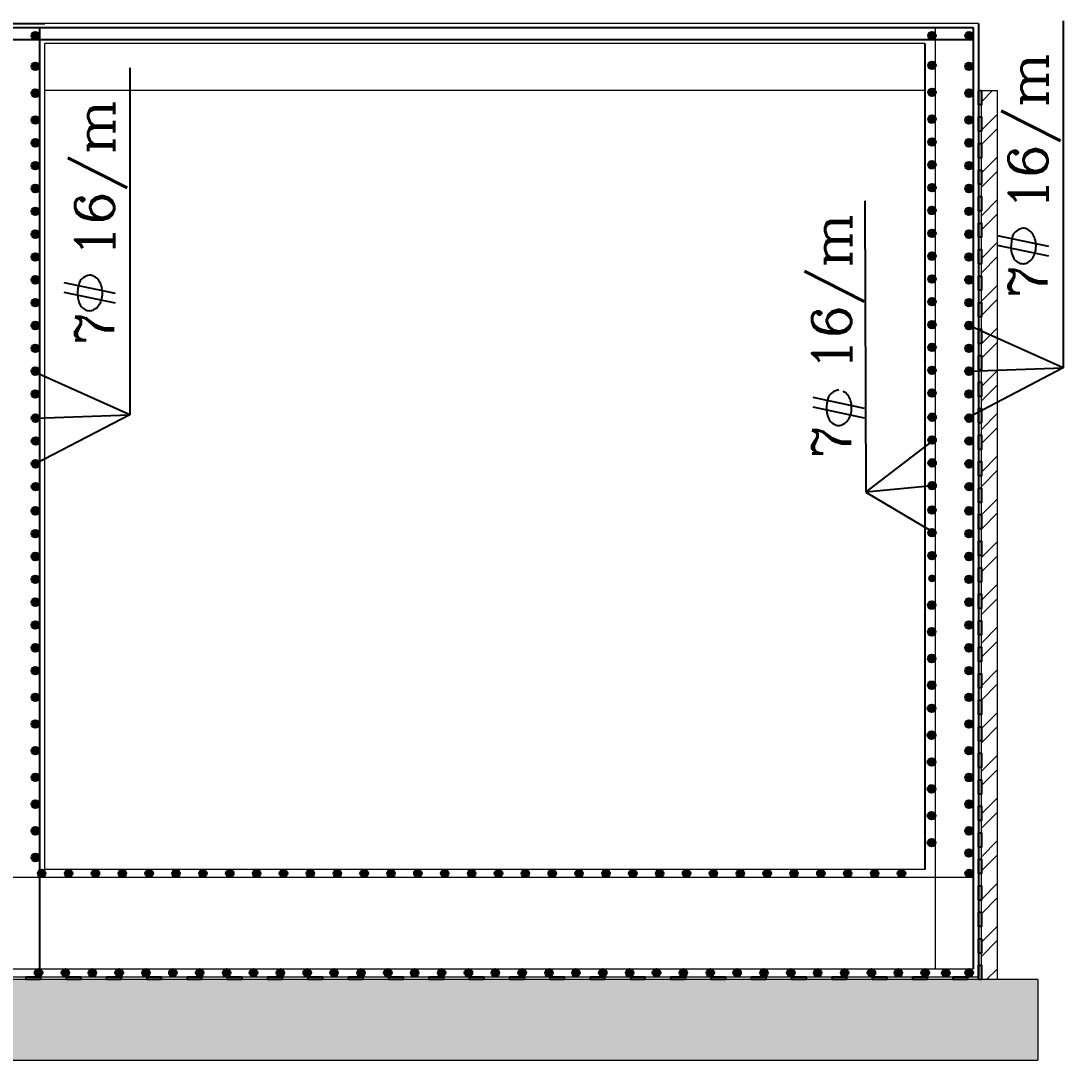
# Model space of a CAD drawing. Header units: metres. Extents: x 64 to 364, y 186 to 335.
# Drawn here: x 258.12 to 265.88, y 277.14 to 284.88 of the extents above; entities that cross this region are included whole.
import ezdxf
from ezdxf.enums import TextEntityAlignment as Align

# ---------------------------------------------------------------- set-up
doc = ezdxf.new("R2010")
doc.units = ezdxf.units.M
doc.header["$MEASUREMENT"] = 0
for name, color, linetype in [('91-TABLE-TEXT', 3, 'Continuous'), ('beam', 3, 'Continuous'), ('DIMENSIONS', 2, 'Continuous'), ('HATCH', 252, 'Continuous'), ('Isolation', 30, 'Continuous'), ('PC', 8, 'Continuous'), ('RC', 1, 'Continuous'), ('STEEL', 5, 'Continuous'), ('YQ_AXIS', 3, 'Continuous')]:
    doc.layers.add(name, color=color, linetype=linetype)
doc.styles.add('ROMANC', font='romanc.shx')

# ---------------------------------------------------------------- blocks, each defined once
blk = doc.blocks.new('*U242')
at = {"layer": 'Isolation'}
blk.add_hatch(color=256, dxfattribs=at).paths.add_polyline_path([(0, 0.02), (0.1061, 0.02), (0.1061, 0), (0, 0)])
blk.add_lwpolyline([(0.1061, 0), (0, 0), (0, 0.02), (0.1061, 0.02)], close=True, dxfattribs=at)
blk = doc.blocks.new('*U243')
at = {"layer": 'YQ_AXIS', "color": 0, "linetype": 'ByBlock', "lineweight": -2, "transparency": 16777216}
for p in [(331.0291, 236.4605), (331.3291, 236.4605), (331.6291, 236.4605), (331.9291, 236.4605), (332.2291, 236.4605), (332.5291, 236.4605), (332.8291, 236.4605), (333.1291, 236.4605), (333.4291, 236.4605), (333.7291, 236.4605), (334.0291, 236.4605), (334.3291, 236.4605), (334.6291, 236.4605), (334.9291, 236.4605), (335.2291, 236.4605), (335.5291, 236.4605), (335.8291, 236.4605), (336.1291, 236.4605), (336.4291, 236.4605), (336.7291, 236.4605), (337.0291, 236.4605), (337.3291, 236.4605), (337.6291, 236.4605), (337.9291, 236.4605)]:
    blk.add_blockref('*U242', p, dxfattribs=at)
blk = doc.blocks.new('*U250')
at = {"layer": 'Isolation'}
blk.add_hatch(color=256, dxfattribs=at).paths.add_polyline_path([(0.01, 0.0531), (0.01, -0.0531), (-0.01, -0.0531), (-0.01, 0.0531)])
blk.add_lwpolyline([(-0.01, -0.0531), (-0.01, 0.0531), (0.01, 0.0531), (0.01, -0.0531)], close=True, dxfattribs=at)
blk = doc.blocks.new('*U251')
at = {"layer": 'HATCH', "color": 0, "linetype": 'ByBlock', "lineweight": -2, "transparency": 16777216}
for p in [(0, 6.514), (0, 6.3166), (0, 6.1192), (0, 5.9218), (0, 5.7244), (0, 5.527), (0, 5.3296), (0, 5.1322), (0, 4.9348), (0, 4.7375), (0, 4.5401), (0, 4.3427), (0, 4.1453), (0, 3.9479), (0, 3.7505), (0, 3.5531), (0, 3.3557), (0, 3.1583), (0, 2.9609), (0, 2.7635), (0, 2.5661), (0, 2.3687), (0, 2.1713), (0, 1.9739), (0, 1.7765), (0, 1.5792), (0, 1.3818), (0, 1.1844), (0, 0.987), (0, 0.7896), (0, 0.5922), (0, 0.3948), (0, 0.1974), (0, 0)]:
    blk.add_blockref('*U250', p, dxfattribs=at)

msp = doc.modelspace()

# ---------------------------------------------------------------- hatches: boundary and pattern name
at = {"layer": 'HATCH', "lineweight": 9}
h = msp.add_hatch(dxfattribs=at)
h.set_pattern_fill('ANSI32', color=256, scale=0.6)
h.set_pattern_definition([(45, (-94.29299, 41.28324), (-0.15909903, 0.15909903), []), (45, (-94.18692, 41.28324), (-0.15909903, 0.15909903), [])])
h.paths.add_polyline_path([(265.3905, 284.3637), (265.2705, 284.3637), (265.2705, 284.2577), (265.2705, 277.7437), (265.3905, 277.7437)])
h = msp.add_hatch(dxfattribs=at)
h.set_pattern_fill('AR-CONC', color=256, scale=0.05)
h.set_pattern_definition([(50, (-72.8688, 41.28324), (0.3586301, -0.03137607), [0.0375, -0.4125]), (355, (-72.8688, 41.28324), (-0.06937567, 0.37609607), [0.03, -0.33]), (100.45144, (-72.8389, 41.28063), (0.28925442, 0.34472), [0.0318701, -0.35057106]), (46.1842, (-72.8688, 41.38324), (0.53362067, -0.08275964), [0.05625, -0.61875]), (96.63564, (-72.8243, 41.37634), (0.467331, 0.4870593), [0.0478052, -0.5258569]), (351.18416, (-72.8688, 41.38324), (0.467331, 0.4870593), [0.045, -0.495]), (21, (-72.8188, 41.35824), (0.29845353, -0.20130945), [0.0375, -0.4125]), (326, (-72.8188, 41.35824), (0.12165767, 0.36257502), [0.03, -0.33]), (71.45144, (-72.7939, 41.34147), (0.4201112, 0.16126558), [0.0318701, -0.35057106]), (37.5, (-72.86879, 41.28324), (0.006079928, 0.166446927), [0, -0.326, 0, -0.335, 0, -0.33125]), (7.5, (-72.86879, 41.28324), (0.13153477, 0.197205856), [0, -0.191, 0, -0.3185, 0, -0.12625]), (327.5, (-72.98029, 41.28324), (0.26691122, -0.011277436), [0, -0.125, 0, -0.39, 0, -0.5175]), (317.5, (-73.03029, 41.28324), (0.29159308, 0.05005249), [0, -0.1625, 0, -0.259, 0, -0.3675])])
h.paths.add_polyline_path([(240.6006, 278.2437), (240.6006, 277.6437), (255.7468, 277.6437), (256.1468, 277.1437), (258.1006, 277.1437), (258.1006, 277.7437), (256.291, 277.7437), (255.891, 278.2437)])
h.paths.add_polyline_path([(240.4006, 277.6437), (240.6006, 277.6437), (240.6006, 278.2437), (240.4006, 278.2437), (239.9606, 278.2437), (239.9606, 277.6437)])
h.paths.add_polyline_path([(265.2505, 277.1437), (265.6905, 277.1437), (265.6905, 277.7437), (265.2505, 277.7437), (258.1006, 277.7437), (258.1006, 277.1437)])
at = {"layer": 'STEEL', "ltscale": 0.2}
h = msp.add_hatch(color=256, dxfattribs=at)
h.paths.add_polyline_path([(258.2572, 284.7728), (258.2002, 284.7728, -1)])
h.paths.add_polyline_path([(258.2572, 284.7728, -1), (258.2002, 284.7728)])
h = msp.add_hatch(color=256, dxfattribs=at)
h.paths.add_polyline_path([(264.9313, 284.7728), (264.8743, 284.7728, -1)])
h.paths.add_polyline_path([(264.9313, 284.7728, -1), (264.8743, 284.7728)])
h = msp.add_hatch(color=256, dxfattribs=at)
h.paths.add_polyline_path([(265.2083, 284.7731), (265.1513, 284.7731, -1)])
h.paths.add_polyline_path([(265.2083, 284.7731, -1), (265.1513, 284.7731)])
h = msp.add_hatch(color=256, dxfattribs=at)
h.paths.add_polyline_path([(258.2572, 284.5443), (258.2002, 284.5443, -1)])
h.paths.add_polyline_path([(258.2572, 284.5443, -1), (258.2002, 284.5443)])
h = msp.add_hatch(color=256, dxfattribs=at)
h.paths.add_polyline_path([(264.9313, 284.551), (264.8743, 284.551, -1)])
h.paths.add_polyline_path([(264.9313, 284.551, -1), (264.8743, 284.551)])
h = msp.add_hatch(color=256, dxfattribs=at)
h.paths.add_polyline_path([(265.2072, 284.5443), (265.1502, 284.5443, -1)])
h.paths.add_polyline_path([(265.2072, 284.5443, -1), (265.1502, 284.5443)])
h = msp.add_hatch(color=256, dxfattribs=at)
h.paths.add_polyline_path([(258.2572, 284.3443), (258.2002, 284.3443, -1)])
h.paths.add_polyline_path([(258.2572, 284.3443, -1), (258.2002, 284.3443)])
h = msp.add_hatch(color=256, dxfattribs=at)
h.paths.add_polyline_path([(264.9313, 284.351), (264.8743, 284.351, -1)])
h.paths.add_polyline_path([(264.9313, 284.351, -1), (264.8743, 284.351)])
h = msp.add_hatch(color=256, dxfattribs=at)
h.paths.add_polyline_path([(265.2072, 284.3443), (265.1502, 284.3443, -1)])
h.paths.add_polyline_path([(265.2072, 284.3443, -1), (265.1502, 284.3443)])
h = msp.add_hatch(color=256, dxfattribs=at)
h.paths.add_polyline_path([(258.2572, 284.1443), (258.2002, 284.1443, -1)])
h.paths.add_polyline_path([(258.2572, 284.1443, -1), (258.2002, 284.1443)])
h = msp.add_hatch(color=256, dxfattribs=at)
h.paths.add_polyline_path([(264.9313, 284.151), (264.8743, 284.151, -1)])
h.paths.add_polyline_path([(264.9313, 284.151, -1), (264.8743, 284.151)])
h = msp.add_hatch(color=256, dxfattribs=at)
h.paths.add_polyline_path([(265.2072, 284.1443), (265.1502, 284.1443, -1)])
h.paths.add_polyline_path([(265.2072, 284.1443, -1), (265.1502, 284.1443)])
h = msp.add_hatch(color=256, dxfattribs=at)
h.paths.add_polyline_path([(258.2572, 283.9743), (258.2002, 283.9743, -1)])
h.paths.add_polyline_path([(258.2572, 283.9743, -1), (258.2002, 283.9743)])
h = msp.add_hatch(color=256, dxfattribs=at)
h.paths.add_polyline_path([(264.9313, 283.981), (264.8743, 283.981, -1)])
h.paths.add_polyline_path([(264.9313, 283.981, -1), (264.8743, 283.981)])
h = msp.add_hatch(color=256, dxfattribs=at)
h.paths.add_polyline_path([(265.2072, 283.9743), (265.1502, 283.9743, -1)])
h.paths.add_polyline_path([(265.2072, 283.9743, -1), (265.1502, 283.9743)])
h = msp.add_hatch(color=256, dxfattribs=at)
h.paths.add_polyline_path([(258.2572, 283.8043), (258.2002, 283.8043, -1)])
h.paths.add_polyline_path([(258.2572, 283.8043, -1), (258.2002, 283.8043)])
h = msp.add_hatch(color=256, dxfattribs=at)
h.paths.add_polyline_path([(264.9313, 283.811), (264.8743, 283.811, -1)])
h.paths.add_polyline_path([(264.9313, 283.811, -1), (264.8743, 283.811)])
h = msp.add_hatch(color=256, dxfattribs=at)
h.paths.add_polyline_path([(265.2072, 283.8043), (265.1502, 283.8043, -1)])
h.paths.add_polyline_path([(265.2072, 283.8043, -1), (265.1502, 283.8043)])
h = msp.add_hatch(color=256, dxfattribs=at)
h.paths.add_polyline_path([(258.2572, 283.6343), (258.2002, 283.6343, -1)])
h.paths.add_polyline_path([(258.2572, 283.6343, -1), (258.2002, 283.6343)])
h = msp.add_hatch(color=256, dxfattribs=at)
h.paths.add_polyline_path([(264.9313, 283.641), (264.8743, 283.641, -1)])
h.paths.add_polyline_path([(264.9313, 283.641, -1), (264.8743, 283.641)])
h = msp.add_hatch(color=256, dxfattribs=at)
h.paths.add_polyline_path([(265.2072, 283.6343), (265.1502, 283.6343, -1)])
h.paths.add_polyline_path([(265.2072, 283.6343, -1), (265.1502, 283.6343)])
h = msp.add_hatch(color=256, dxfattribs=at)
h.paths.add_polyline_path([(258.2572, 283.4643), (258.2002, 283.4643, -1)])
h.paths.add_polyline_path([(258.2572, 283.4643, -1), (258.2002, 283.4643)])
h = msp.add_hatch(color=256, dxfattribs=at)
h.paths.add_polyline_path([(264.9313, 283.471), (264.8743, 283.471, -1)])
h.paths.add_polyline_path([(264.9313, 283.471, -1), (264.8743, 283.471)])
h = msp.add_hatch(color=256, dxfattribs=at)
h.paths.add_polyline_path([(265.2072, 283.4643), (265.1502, 283.4643, -1)])
h.paths.add_polyline_path([(265.2072, 283.4643, -1), (265.1502, 283.4643)])
h = msp.add_hatch(color=256, dxfattribs=at)
h.paths.add_polyline_path([(258.2572, 283.2943), (258.2002, 283.2943, -1)])
h.paths.add_polyline_path([(258.2572, 283.2943, -1), (258.2002, 283.2943)])
h = msp.add_hatch(color=256, dxfattribs=at)
h.paths.add_polyline_path([(264.9313, 283.301), (264.8743, 283.301, -1)])
h.paths.add_polyline_path([(264.9313, 283.301, -1), (264.8743, 283.301)])
h = msp.add_hatch(color=256, dxfattribs=at)
h.paths.add_polyline_path([(265.2072, 283.2943), (265.1502, 283.2943, -1)])
h.paths.add_polyline_path([(265.2072, 283.2943, -1), (265.1502, 283.2943)])
h = msp.add_hatch(color=256, dxfattribs=at)
h.paths.add_polyline_path([(258.2572, 283.1243), (258.2002, 283.1243, -1)])
h.paths.add_polyline_path([(258.2572, 283.1243, -1), (258.2002, 283.1243)])
h = msp.add_hatch(color=256, dxfattribs=at)
h.paths.add_polyline_path([(264.9313, 283.131), (264.8743, 283.131, -1)])
h.paths.add_polyline_path([(264.9313, 283.131, -1), (264.8743, 283.131)])
h = msp.add_hatch(color=256, dxfattribs=at)
h.paths.add_polyline_path([(265.2072, 283.1243), (265.1502, 283.1243, -1)])
h.paths.add_polyline_path([(265.2072, 283.1243, -1), (265.1502, 283.1243)])
h = msp.add_hatch(color=256, dxfattribs=at)
h.paths.add_polyline_path([(258.2572, 282.9543), (258.2002, 282.9543, -1)])
h.paths.add_polyline_path([(258.2572, 282.9543, -1), (258.2002, 282.9543)])
h = msp.add_hatch(color=256, dxfattribs=at)
h.paths.add_polyline_path([(264.9313, 282.961), (264.8743, 282.961, -1)])
h.paths.add_polyline_path([(264.9313, 282.961, -1), (264.8743, 282.961)])
h = msp.add_hatch(color=256, dxfattribs=at)
h.paths.add_polyline_path([(265.2072, 282.9543), (265.1502, 282.9543, -1)])
h.paths.add_polyline_path([(265.2072, 282.9543, -1), (265.1502, 282.9543)])
h = msp.add_hatch(color=256, dxfattribs=at)
h.paths.add_polyline_path([(258.2572, 282.7843), (258.2002, 282.7843, -1)])
h.paths.add_polyline_path([(258.2572, 282.7843, -1), (258.2002, 282.7843)])
h = msp.add_hatch(color=256, dxfattribs=at)
h.paths.add_polyline_path([(264.9313, 282.791), (264.8743, 282.791, -1)])
h.paths.add_polyline_path([(264.9313, 282.791, -1), (264.8743, 282.791)])
h = msp.add_hatch(color=256, dxfattribs=at)
h.paths.add_polyline_path([(265.2072, 282.7843), (265.1502, 282.7843, -1)])
h.paths.add_polyline_path([(265.2072, 282.7843, -1), (265.1502, 282.7843)])
h = msp.add_hatch(color=256, dxfattribs=at)
h.paths.add_polyline_path([(264.9313, 282.621), (264.8743, 282.621, -1)])
h.paths.add_polyline_path([(264.9313, 282.621, -1), (264.8743, 282.621)])
h = msp.add_hatch(color=256, dxfattribs=at)
h.paths.add_polyline_path([(258.2572, 282.6143), (258.2002, 282.6143, -1)])
h.paths.add_polyline_path([(258.2572, 282.6143, -1), (258.2002, 282.6143)])
h = msp.add_hatch(color=256, dxfattribs=at)
h.paths.add_polyline_path([(265.2072, 282.6143), (265.1502, 282.6143, -1)])
h.paths.add_polyline_path([(265.2072, 282.6143, -1), (265.1502, 282.6143)])
h = msp.add_hatch(color=256, dxfattribs=at)
h.paths.add_polyline_path([(258.2572, 282.4443), (258.2002, 282.4443, -1)])
h.paths.add_polyline_path([(258.2572, 282.4443, -1), (258.2002, 282.4443)])
h = msp.add_hatch(color=256, dxfattribs=at)
h.paths.add_polyline_path([(264.9313, 282.451), (264.8743, 282.451, -1)])
h.paths.add_polyline_path([(264.9313, 282.451, -1), (264.8743, 282.451)])
h = msp.add_hatch(color=256, dxfattribs=at)
h.paths.add_polyline_path([(265.2072, 282.4443), (265.1502, 282.4443, -1)])
h.paths.add_polyline_path([(265.2072, 282.4443, -1), (265.1502, 282.4443)])
h = msp.add_hatch(color=256, dxfattribs=at)
h.paths.add_polyline_path([(258.2572, 282.2743), (258.2002, 282.2743, -1)])
h.paths.add_polyline_path([(258.2572, 282.2743, -1), (258.2002, 282.2743)])
h = msp.add_hatch(color=256, dxfattribs=at)
h.paths.add_polyline_path([(264.9313, 282.281), (264.8743, 282.281, -1)])
h.paths.add_polyline_path([(264.9313, 282.281, -1), (264.8743, 282.281)])
h = msp.add_hatch(color=256, dxfattribs=at)
h.paths.add_polyline_path([(265.2072, 282.2743), (265.1502, 282.2743, -1)])
h.paths.add_polyline_path([(265.2072, 282.2743, -1), (265.1502, 282.2743)])
h = msp.add_hatch(color=256, dxfattribs=at)
h.paths.add_polyline_path([(258.2572, 282.1043), (258.2002, 282.1043, -1)])
h.paths.add_polyline_path([(258.2572, 282.1043, -1), (258.2002, 282.1043)])
h = msp.add_hatch(color=256, dxfattribs=at)
h.paths.add_polyline_path([(264.9313, 282.111), (264.8743, 282.111, -1)])
h.paths.add_polyline_path([(264.9313, 282.111, -1), (264.8743, 282.111)])
h = msp.add_hatch(color=256, dxfattribs=at)
h.paths.add_polyline_path([(265.2072, 282.1043), (265.1502, 282.1043, -1)])
h.paths.add_polyline_path([(265.2072, 282.1043, -1), (265.1502, 282.1043)])
h = msp.add_hatch(color=256, dxfattribs=at)
h.paths.add_polyline_path([(258.2586, 281.9245), (258.2016, 281.9245, -1)])
h.paths.add_polyline_path([(258.2586, 281.9245, -1), (258.2016, 281.9245)])
h = msp.add_hatch(color=256, dxfattribs=at)
h.paths.add_polyline_path([(264.9328, 281.9312), (264.8758, 281.9312, -1)])
h.paths.add_polyline_path([(264.9328, 281.9312, -1), (264.8758, 281.9312)])
h = msp.add_hatch(color=256, dxfattribs=at)
h.paths.add_polyline_path([(265.2086, 281.9245), (265.1516, 281.9245, -1)])
h.paths.add_polyline_path([(265.2086, 281.9245, -1), (265.1516, 281.9245)])
h = msp.add_hatch(color=256, dxfattribs=at)
h.paths.add_polyline_path([(258.2586, 281.7545), (258.2016, 281.7545, -1)])
h.paths.add_polyline_path([(258.2586, 281.7545, -1), (258.2016, 281.7545)])
h = msp.add_hatch(color=256, dxfattribs=at)
h.paths.add_polyline_path([(264.9328, 281.7612), (264.8758, 281.7612, -1)])
h.paths.add_polyline_path([(264.9328, 281.7612, -1), (264.8758, 281.7612)])
h = msp.add_hatch(color=256, dxfattribs=at)
h.paths.add_polyline_path([(265.2086, 281.7545), (265.1516, 281.7545, -1)])
h.paths.add_polyline_path([(265.2086, 281.7545, -1), (265.1516, 281.7545)])
h = msp.add_hatch(color=256, dxfattribs=at)
h.paths.add_polyline_path([(258.2586, 281.5845), (258.2016, 281.5845, -1)])
h.paths.add_polyline_path([(258.2586, 281.5845, -1), (258.2016, 281.5845)])
h = msp.add_hatch(color=256, dxfattribs=at)
h.paths.add_polyline_path([(264.9328, 281.5912), (264.8758, 281.5912, -1)])
h.paths.add_polyline_path([(264.9328, 281.5912, -1), (264.8758, 281.5912)])
h = msp.add_hatch(color=256, dxfattribs=at)
h.paths.add_polyline_path([(265.2086, 281.5845), (265.1516, 281.5845, -1)])
h.paths.add_polyline_path([(265.2086, 281.5845, -1), (265.1516, 281.5845)])
h = msp.add_hatch(color=256, dxfattribs=at)
h.paths.add_polyline_path([(258.2586, 281.4145), (258.2016, 281.4145, -1)])
h.paths.add_polyline_path([(258.2586, 281.4145, -1), (258.2016, 281.4145)])
h = msp.add_hatch(color=256, dxfattribs=at)
h.paths.add_polyline_path([(264.9328, 281.4212), (264.8758, 281.4212, -1)])
h.paths.add_polyline_path([(264.9328, 281.4212, -1), (264.8758, 281.4212)])
h = msp.add_hatch(color=256, dxfattribs=at)
h.paths.add_polyline_path([(265.2086, 281.4145), (265.1516, 281.4145, -1)])
h.paths.add_polyline_path([(265.2086, 281.4145, -1), (265.1516, 281.4145)])
h = msp.add_hatch(color=256, dxfattribs=at)
h.paths.add_polyline_path([(258.2572, 281.2343), (258.2002, 281.2343, -1)])
h.paths.add_polyline_path([(258.2572, 281.2343, -1), (258.2002, 281.2343)])
h = msp.add_hatch(color=256, dxfattribs=at)
h.paths.add_polyline_path([(264.9313, 281.241), (264.8743, 281.241, -1)])
h.paths.add_polyline_path([(264.9313, 281.241, -1), (264.8743, 281.241)])
h = msp.add_hatch(color=256, dxfattribs=at)
h.paths.add_polyline_path([(265.2072, 281.2343), (265.1502, 281.2343, -1)])
h.paths.add_polyline_path([(265.2072, 281.2343, -1), (265.1502, 281.2343)])
h = msp.add_hatch(color=256, dxfattribs=at)
h.paths.add_polyline_path([(264.9313, 281.071), (264.8743, 281.071, -1)])
h.paths.add_polyline_path([(264.9313, 281.071, -1), (264.8743, 281.071)])
h = msp.add_hatch(color=256, dxfattribs=at)
h.paths.add_polyline_path([(258.2572, 281.0643), (258.2002, 281.0643, -1)])
h.paths.add_polyline_path([(258.2572, 281.0643, -1), (258.2002, 281.0643)])
h = msp.add_hatch(color=256, dxfattribs=at)
h.paths.add_polyline_path([(265.2072, 281.0643), (265.1502, 281.0643, -1)])
h.paths.add_polyline_path([(265.2072, 281.0643, -1), (265.1502, 281.0643)])
h = msp.add_hatch(color=256, dxfattribs=at)
h.paths.add_polyline_path([(258.2572, 280.8943), (258.2002, 280.8943, -1)])
h.paths.add_polyline_path([(258.2572, 280.8943, -1), (258.2002, 280.8943)])
h = msp.add_hatch(color=256, dxfattribs=at)
h.paths.add_polyline_path([(264.9313, 280.901), (264.8743, 280.901, -1)])
h.paths.add_polyline_path([(264.9313, 280.901, -1), (264.8743, 280.901)])
h = msp.add_hatch(color=256, dxfattribs=at)
h.paths.add_polyline_path([(265.2072, 280.8943), (265.1502, 280.8943, -1)])
h.paths.add_polyline_path([(265.2072, 280.8943, -1), (265.1502, 280.8943)])
h = msp.add_hatch(color=256, dxfattribs=at)
h.paths.add_polyline_path([(258.2572, 280.7243), (258.2002, 280.7243, -1)])
h.paths.add_polyline_path([(258.2572, 280.7243, -1), (258.2002, 280.7243)])
h = msp.add_hatch(color=256, dxfattribs=at)
h.paths.add_polyline_path([(264.9313, 280.731), (264.8743, 280.731, -1)])
h.paths.add_polyline_path([(264.9313, 280.731, -1), (264.8743, 280.731)])
h = msp.add_hatch(color=256, dxfattribs=at)
h.paths.add_polyline_path([(265.2072, 280.7243), (265.1502, 280.7243, -1)])
h.paths.add_polyline_path([(265.2072, 280.7243, -1), (265.1502, 280.7243)])
h = msp.add_hatch(color=256, dxfattribs=at)
h.paths.add_polyline_path([(258.2572, 280.5543), (258.2002, 280.5543, -1)])
h.paths.add_polyline_path([(258.2572, 280.5543, -1), (258.2002, 280.5543)])
h = msp.add_hatch(color=256, dxfattribs=at)
h.paths.add_polyline_path([(264.9298, 280.5322), (264.8728, 280.5322, -1)])
h.paths.add_polyline_path([(264.9298, 280.5322, -1), (264.8728, 280.5322)])
h = msp.add_hatch(color=256, dxfattribs=at)
h.paths.add_polyline_path([(265.2072, 280.5543), (265.1502, 280.5543, -1)])
h.paths.add_polyline_path([(265.2072, 280.5543, -1), (265.1502, 280.5543)])
h = msp.add_hatch(color=256, dxfattribs=at)
h.paths.add_polyline_path([(258.2572, 280.3843), (258.2002, 280.3843, -1)])
h.paths.add_polyline_path([(258.2572, 280.3843, -1), (258.2002, 280.3843)])
h = msp.add_hatch(color=256, dxfattribs=at)
h.paths.add_polyline_path([(265.2072, 280.3843), (265.1502, 280.3843, -1)])
h.paths.add_polyline_path([(265.2072, 280.3843, -1), (265.1502, 280.3843)])
h = msp.add_hatch(color=256, dxfattribs=at)
h.paths.add_polyline_path([(264.9298, 280.3334), (264.8728, 280.3334, -1)])
h.paths.add_polyline_path([(264.9298, 280.3334, -1), (264.8728, 280.3334)])
h = msp.add_hatch(color=256, dxfattribs=at)
h.paths.add_polyline_path([(258.2572, 280.2143), (258.2002, 280.2143, -1)])
h.paths.add_polyline_path([(258.2572, 280.2143, -1), (258.2002, 280.2143)])
h = msp.add_hatch(color=256, dxfattribs=at)
h.paths.add_polyline_path([(265.2072, 280.2143), (265.1502, 280.2143, -1)])
h.paths.add_polyline_path([(265.2072, 280.2143, -1), (265.1502, 280.2143)])
h = msp.add_hatch(color=256, dxfattribs=at)
h.paths.add_polyline_path([(264.9298, 280.1346), (264.8728, 280.1346, -1)])
h.paths.add_polyline_path([(264.9298, 280.1346, -1), (264.8728, 280.1346)])
h = msp.add_hatch(color=256, dxfattribs=at)
h.paths.add_polyline_path([(258.2572, 280.0443), (258.2002, 280.0443, -1)])
h.paths.add_polyline_path([(258.2572, 280.0443, -1), (258.2002, 280.0443)])
h = msp.add_hatch(color=256, dxfattribs=at)
h.paths.add_polyline_path([(265.2072, 280.0443), (265.1502, 280.0443, -1)])
h.paths.add_polyline_path([(265.2072, 280.0443, -1), (265.1502, 280.0443)])
h = msp.add_hatch(color=256, dxfattribs=at)
h.paths.add_polyline_path([(264.9298, 279.9358), (264.8728, 279.9358, -1)])
h.paths.add_polyline_path([(264.9298, 279.9358, -1), (264.8728, 279.9358)])
h = msp.add_hatch(color=256, dxfattribs=at)
h.paths.add_polyline_path([(258.2572, 279.8455), (258.2002, 279.8455, -1)])
h.paths.add_polyline_path([(258.2572, 279.8455, -1), (258.2002, 279.8455)])
h = msp.add_hatch(color=256, dxfattribs=at)
h.paths.add_polyline_path([(265.2072, 279.8455), (265.1502, 279.8455, -1)])
h.paths.add_polyline_path([(265.2072, 279.8455, -1), (265.1502, 279.8455)])
h = msp.add_hatch(color=256, dxfattribs=at)
h.paths.add_polyline_path([(264.9283, 279.7639), (264.8713, 279.7639, -1)])
h.paths.add_polyline_path([(264.9283, 279.7639, -1), (264.8713, 279.7639)])
h = msp.add_hatch(color=256, dxfattribs=at)
h.paths.add_polyline_path([(258.2572, 279.6467), (258.2002, 279.6467, -1)])
h.paths.add_polyline_path([(258.2572, 279.6467, -1), (258.2002, 279.6467)])
h = msp.add_hatch(color=256, dxfattribs=at)
h.paths.add_polyline_path([(265.2072, 279.6467), (265.1502, 279.6467, -1)])
h.paths.add_polyline_path([(265.2072, 279.6467, -1), (265.1502, 279.6467)])
h = msp.add_hatch(color=256, dxfattribs=at)
h.paths.add_polyline_path([(264.9283, 279.5639), (264.8713, 279.5639, -1)])
h.paths.add_polyline_path([(264.9283, 279.5639, -1), (264.8713, 279.5639)])
h = msp.add_hatch(color=256, dxfattribs=at)
h.paths.add_polyline_path([(258.2572, 279.4479), (258.2002, 279.4479, -1)])
h.paths.add_polyline_path([(258.2572, 279.4479, -1), (258.2002, 279.4479)])
h = msp.add_hatch(color=256, dxfattribs=at)
h.paths.add_polyline_path([(265.2072, 279.4479), (265.1502, 279.4479, -1)])
h.paths.add_polyline_path([(265.2072, 279.4479, -1), (265.1502, 279.4479)])
h = msp.add_hatch(color=256, dxfattribs=at)
h.paths.add_polyline_path([(264.9283, 279.3639), (264.8713, 279.3639, -1)])
h.paths.add_polyline_path([(264.9283, 279.3639, -1), (264.8713, 279.3639)])
h = msp.add_hatch(color=256, dxfattribs=at)
h.paths.add_polyline_path([(258.2572, 279.2491), (258.2002, 279.2491, -1)])
h.paths.add_polyline_path([(258.2572, 279.2491, -1), (258.2002, 279.2491)])
h = msp.add_hatch(color=256, dxfattribs=at)
h.paths.add_polyline_path([(265.2072, 279.2491), (265.1502, 279.2491, -1)])
h.paths.add_polyline_path([(265.2072, 279.2491, -1), (265.1502, 279.2491)])
h = msp.add_hatch(color=256, dxfattribs=at)
h.paths.add_polyline_path([(264.9283, 279.1639), (264.8713, 279.1639, -1)])
h.paths.add_polyline_path([(264.9283, 279.1639, -1), (264.8713, 279.1639)])
h = msp.add_hatch(color=256, dxfattribs=at)
h.paths.add_polyline_path([(258.2572, 279.0503), (258.2002, 279.0503, -1)])
h.paths.add_polyline_path([(258.2572, 279.0503, -1), (258.2002, 279.0503)])
h = msp.add_hatch(color=256, dxfattribs=at)
h.paths.add_polyline_path([(265.2072, 279.0503), (265.1502, 279.0503, -1)])
h.paths.add_polyline_path([(265.2072, 279.0503, -1), (265.1502, 279.0503)])
h = msp.add_hatch(color=256, dxfattribs=at)
h.paths.add_polyline_path([(264.9283, 278.9639), (264.8713, 278.9639, -1)])
h.paths.add_polyline_path([(264.9283, 278.9639, -1), (264.8713, 278.9639)])
h = msp.add_hatch(color=256, dxfattribs=at)
h.paths.add_polyline_path([(258.2572, 278.8515), (258.2002, 278.8515, -1)])
h.paths.add_polyline_path([(258.2572, 278.8515, -1), (258.2002, 278.8515)])
h = msp.add_hatch(color=256, dxfattribs=at)
h.paths.add_polyline_path([(265.2072, 278.8515), (265.1502, 278.8515, -1)])
h.paths.add_polyline_path([(265.2072, 278.8515, -1), (265.1502, 278.8515)])
h = msp.add_hatch(color=256, dxfattribs=at)
h.paths.add_polyline_path([(264.9283, 278.7639), (264.8713, 278.7639, -1)])
h.paths.add_polyline_path([(264.9283, 278.7639, -1), (264.8713, 278.7639)])
h = msp.add_hatch(color=256, dxfattribs=at)
h.paths.add_polyline_path([(265.2072, 278.686), (265.1502, 278.686, -1)])
h.paths.add_polyline_path([(265.2072, 278.686, -1), (265.1502, 278.686)])
h = msp.add_hatch(color=256, dxfattribs=at)
h.paths.add_polyline_path([(258.2572, 278.6528), (258.2002, 278.6528, -1)])
h.paths.add_polyline_path([(258.2572, 278.6528, -1), (258.2002, 278.6528)])
h = msp.add_hatch(color=256, dxfattribs=at)
h.paths.add_polyline_path([(258.2476, 278.5344), (258.3047, 278.5344, 1)])
h.paths.add_polyline_path([(258.2476, 278.5344, 1), (258.3047, 278.5344)])
h = msp.add_hatch(color=256, dxfattribs=at)
h.paths.add_polyline_path([(258.2476, 278.5344), (258.3046, 278.5344, 1)])
h.paths.add_polyline_path([(258.2476, 278.5344, 1), (258.3046, 278.5344)])
h = msp.add_hatch(color=256, dxfattribs=at)
h.paths.add_polyline_path([(258.4476, 278.5344), (258.5047, 278.5344, 1)])
h.paths.add_polyline_path([(258.4476, 278.5344, 1), (258.5047, 278.5344)])
h = msp.add_hatch(color=256, dxfattribs=at)
h.paths.add_polyline_path([(258.6476, 278.5344), (258.7047, 278.5344, 1)])
h.paths.add_polyline_path([(258.6476, 278.5344, 1), (258.7047, 278.5344)])
h = msp.add_hatch(color=256, dxfattribs=at)
h.paths.add_polyline_path([(258.8476, 278.5344), (258.9047, 278.5344, 1)])
h.paths.add_polyline_path([(258.8476, 278.5344, 1), (258.9047, 278.5344)])
h = msp.add_hatch(color=256, dxfattribs=at)
h.paths.add_polyline_path([(259.0476, 278.5344), (259.1047, 278.5344, 1)])
h.paths.add_polyline_path([(259.0476, 278.5344, 1), (259.1047, 278.5344)])
h = msp.add_hatch(color=256, dxfattribs=at)
h.paths.add_polyline_path([(259.2476, 278.5344), (259.3047, 278.5344, 1)])
h.paths.add_polyline_path([(259.2476, 278.5344, 1), (259.3047, 278.5344)])
h = msp.add_hatch(color=256, dxfattribs=at)
h.paths.add_polyline_path([(259.4476, 278.5344), (259.5047, 278.5344, 1)])
h.paths.add_polyline_path([(259.4476, 278.5344, 1), (259.5047, 278.5344)])
h = msp.add_hatch(color=256, dxfattribs=at)
h.paths.add_polyline_path([(259.6476, 278.5344), (259.7047, 278.5344, 1)])
h.paths.add_polyline_path([(259.6476, 278.5344, 1), (259.7047, 278.5344)])
h = msp.add_hatch(color=256, dxfattribs=at)
h.paths.add_polyline_path([(259.8476, 278.5344), (259.9047, 278.5344, 1)])
h.paths.add_polyline_path([(259.8476, 278.5344, 1), (259.9047, 278.5344)])
h = msp.add_hatch(color=256, dxfattribs=at)
h.paths.add_polyline_path([(260.0476, 278.5344), (260.1047, 278.5344, 1)])
h.paths.add_polyline_path([(260.0476, 278.5344, 1), (260.1047, 278.5344)])
h = msp.add_hatch(color=256, dxfattribs=at)
h.paths.add_polyline_path([(260.2476, 278.5344), (260.3047, 278.5344, 1)])
h.paths.add_polyline_path([(260.2476, 278.5344, 1), (260.3047, 278.5344)])
h = msp.add_hatch(color=256, dxfattribs=at)
h.paths.add_polyline_path([(260.4476, 278.5344), (260.5047, 278.5344, 1)])
h.paths.add_polyline_path([(260.4476, 278.5344, 1), (260.5047, 278.5344)])
h = msp.add_hatch(color=256, dxfattribs=at)
h.paths.add_polyline_path([(260.6476, 278.5344), (260.7047, 278.5344, 1)])
h.paths.add_polyline_path([(260.6476, 278.5344, 1), (260.7047, 278.5344)])
h = msp.add_hatch(color=256, dxfattribs=at)
h.paths.add_polyline_path([(260.8476, 278.5344), (260.9047, 278.5344, 1)])
h.paths.add_polyline_path([(260.8476, 278.5344, 1), (260.9047, 278.5344)])
h = msp.add_hatch(color=256, dxfattribs=at)
h.paths.add_polyline_path([(261.0476, 278.5344), (261.1047, 278.5344, 1)])
h.paths.add_polyline_path([(261.0476, 278.5344, 1), (261.1047, 278.5344)])
h = msp.add_hatch(color=256, dxfattribs=at)
h.paths.add_polyline_path([(261.2476, 278.5344), (261.3047, 278.5344, 1)])
h.paths.add_polyline_path([(261.2476, 278.5344, 1), (261.3047, 278.5344)])
h = msp.add_hatch(color=256, dxfattribs=at)
h.paths.add_polyline_path([(261.4476, 278.5344), (261.5047, 278.5344, 1)])
h.paths.add_polyline_path([(261.4476, 278.5344, 1), (261.5047, 278.5344)])
h = msp.add_hatch(color=256, dxfattribs=at)
h.paths.add_polyline_path([(261.6476, 278.5344), (261.7047, 278.5344, 1)])
h.paths.add_polyline_path([(261.6476, 278.5344, 1), (261.7047, 278.5344)])
h = msp.add_hatch(color=256, dxfattribs=at)
h.paths.add_polyline_path([(261.8476, 278.5344), (261.9047, 278.5344, 1)])
h.paths.add_polyline_path([(261.8476, 278.5344, 1), (261.9047, 278.5344)])
h = msp.add_hatch(color=256, dxfattribs=at)
h.paths.add_polyline_path([(262.0476, 278.5344), (262.1047, 278.5344, 1)])
h.paths.add_polyline_path([(262.0476, 278.5344, 1), (262.1047, 278.5344)])
h = msp.add_hatch(color=256, dxfattribs=at)
h.paths.add_polyline_path([(262.2476, 278.5344), (262.3047, 278.5344, 1)])
h.paths.add_polyline_path([(262.2476, 278.5344, 1), (262.3047, 278.5344)])
h = msp.add_hatch(color=256, dxfattribs=at)
h.paths.add_polyline_path([(262.4476, 278.5344), (262.5047, 278.5344, 1)])
h.paths.add_polyline_path([(262.4476, 278.5344, 1), (262.5047, 278.5344)])
h = msp.add_hatch(color=256, dxfattribs=at)
h.paths.add_polyline_path([(262.6476, 278.5344), (262.7047, 278.5344, 1)])
h.paths.add_polyline_path([(262.6476, 278.5344, 1), (262.7047, 278.5344)])
h = msp.add_hatch(color=256, dxfattribs=at)
h.paths.add_polyline_path([(262.8476, 278.5344), (262.9047, 278.5344, 1)])
h.paths.add_polyline_path([(262.8476, 278.5344, 1), (262.9047, 278.5344)])
h = msp.add_hatch(color=256, dxfattribs=at)
h.paths.add_polyline_path([(263.0476, 278.5344), (263.1047, 278.5344, 1)])
h.paths.add_polyline_path([(263.0476, 278.5344, 1), (263.1047, 278.5344)])
h = msp.add_hatch(color=256, dxfattribs=at)
h.paths.add_polyline_path([(263.2476, 278.5344), (263.3047, 278.5344, 1)])
h.paths.add_polyline_path([(263.2476, 278.5344, 1), (263.3047, 278.5344)])
h = msp.add_hatch(color=256, dxfattribs=at)
h.paths.add_polyline_path([(263.4476, 278.5344), (263.5047, 278.5344, 1)])
h.paths.add_polyline_path([(263.4476, 278.5344, 1), (263.5047, 278.5344)])
h = msp.add_hatch(color=256, dxfattribs=at)
h.paths.add_polyline_path([(263.6476, 278.5344), (263.7047, 278.5344, 1)])
h.paths.add_polyline_path([(263.6476, 278.5344, 1), (263.7047, 278.5344)])
h = msp.add_hatch(color=256, dxfattribs=at)
h.paths.add_polyline_path([(263.8476, 278.5344), (263.9047, 278.5344, 1)])
h.paths.add_polyline_path([(263.8476, 278.5344, 1), (263.9047, 278.5344)])
h = msp.add_hatch(color=256, dxfattribs=at)
h.paths.add_polyline_path([(264.0476, 278.5344), (264.1047, 278.5344, 1)])
h.paths.add_polyline_path([(264.0476, 278.5344, 1), (264.1047, 278.5344)])
h = msp.add_hatch(color=256, dxfattribs=at)
h.paths.add_polyline_path([(264.2476, 278.5344), (264.3047, 278.5344, 1)])
h.paths.add_polyline_path([(264.2476, 278.5344, 1), (264.3047, 278.5344)])
h = msp.add_hatch(color=256, dxfattribs=at)
h.paths.add_polyline_path([(264.4476, 278.5344), (264.5047, 278.5344, 1)])
h.paths.add_polyline_path([(264.4476, 278.5344, 1), (264.5047, 278.5344)])
h = msp.add_hatch(color=256, dxfattribs=at)
h.paths.add_polyline_path([(264.6476, 278.5344), (264.7047, 278.5344, 1)])
h.paths.add_polyline_path([(264.6476, 278.5344, 1), (264.7047, 278.5344)])
h = msp.add_hatch(color=256, dxfattribs=at)
h.paths.add_polyline_path([(265.1511, 278.5344), (265.2081, 278.5344, 1)])
h.paths.add_polyline_path([(265.1511, 278.5344, 1), (265.2081, 278.5344)])
h = msp.add_hatch(color=256, dxfattribs=at)
h.paths.add_polyline_path([(258.224, 277.7946), (258.2811, 277.7946, 1)])
h.paths.add_polyline_path([(258.224, 277.7946, 1), (258.2811, 277.7946)])
h = msp.add_hatch(color=256, dxfattribs=at)
h.paths.add_polyline_path([(258.424, 277.7946), (258.4811, 277.7946, 1)])
h.paths.add_polyline_path([(258.424, 277.7946, 1), (258.4811, 277.7946)])
h = msp.add_hatch(color=256, dxfattribs=at)
h.paths.add_polyline_path([(258.624, 277.7946), (258.6811, 277.7946, 1)])
h.paths.add_polyline_path([(258.624, 277.7946, 1), (258.6811, 277.7946)])
h = msp.add_hatch(color=256, dxfattribs=at)
h.paths.add_polyline_path([(258.824, 277.7946), (258.8811, 277.7946, 1)])
h.paths.add_polyline_path([(258.824, 277.7946, 1), (258.8811, 277.7946)])
h = msp.add_hatch(color=256, dxfattribs=at)
h.paths.add_polyline_path([(259.024, 277.7946), (259.0811, 277.7946, 1)])
h.paths.add_polyline_path([(259.024, 277.7946, 1), (259.0811, 277.7946)])
h = msp.add_hatch(color=256, dxfattribs=at)
h.paths.add_polyline_path([(259.224, 277.7946), (259.2811, 277.7946, 1)])
h.paths.add_polyline_path([(259.224, 277.7946, 1), (259.2811, 277.7946)])
h = msp.add_hatch(color=256, dxfattribs=at)
h.paths.add_polyline_path([(259.424, 277.7946), (259.4811, 277.7946, 1)])
h.paths.add_polyline_path([(259.424, 277.7946, 1), (259.4811, 277.7946)])
h = msp.add_hatch(color=256, dxfattribs=at)
h.paths.add_polyline_path([(259.624, 277.7946), (259.6811, 277.7946, 1)])
h.paths.add_polyline_path([(259.624, 277.7946, 1), (259.6811, 277.7946)])
h = msp.add_hatch(color=256, dxfattribs=at)
h.paths.add_polyline_path([(259.824, 277.7946), (259.8811, 277.7946, 1)])
h.paths.add_polyline_path([(259.824, 277.7946, 1), (259.8811, 277.7946)])
h = msp.add_hatch(color=256, dxfattribs=at)
h.paths.add_polyline_path([(260.024, 277.7946), (260.0811, 277.7946, 1)])
h.paths.add_polyline_path([(260.024, 277.7946, 1), (260.0811, 277.7946)])
h = msp.add_hatch(color=256, dxfattribs=at)
h.paths.add_polyline_path([(260.224, 277.7946), (260.2811, 277.7946, 1)])
h.paths.add_polyline_path([(260.224, 277.7946, 1), (260.2811, 277.7946)])
h = msp.add_hatch(color=256, dxfattribs=at)
h.paths.add_polyline_path([(260.424, 277.7946), (260.4811, 277.7946, 1)])
h.paths.add_polyline_path([(260.424, 277.7946, 1), (260.4811, 277.7946)])
h = msp.add_hatch(color=256, dxfattribs=at)
h.paths.add_polyline_path([(260.624, 277.7946), (260.6811, 277.7946, 1)])
h.paths.add_polyline_path([(260.624, 277.7946, 1), (260.6811, 277.7946)])
h = msp.add_hatch(color=256, dxfattribs=at)
h.paths.add_polyline_path([(260.824, 277.7946), (260.8811, 277.7946, 1)])
h.paths.add_polyline_path([(260.824, 277.7946, 1), (260.8811, 277.7946)])
h = msp.add_hatch(color=256, dxfattribs=at)
h.paths.add_polyline_path([(261.024, 277.7946), (261.0811, 277.7946, 1)])
h.paths.add_polyline_path([(261.024, 277.7946, 1), (261.0811, 277.7946)])
h = msp.add_hatch(color=256, dxfattribs=at)
h.paths.add_polyline_path([(261.224, 277.7946), (261.2811, 277.7946, 1)])
h.paths.add_polyline_path([(261.224, 277.7946, 1), (261.2811, 277.7946)])
h = msp.add_hatch(color=256, dxfattribs=at)
h.paths.add_polyline_path([(261.424, 277.7946), (261.4811, 277.7946, 1)])
h.paths.add_polyline_path([(261.424, 277.7946, 1), (261.4811, 277.7946)])
h = msp.add_hatch(color=256, dxfattribs=at)
h.paths.add_polyline_path([(261.624, 277.7946), (261.6811, 277.7946, 1)])
h.paths.add_polyline_path([(261.624, 277.7946, 1), (261.6811, 277.7946)])
h = msp.add_hatch(color=256, dxfattribs=at)
h.paths.add_polyline_path([(261.824, 277.7946), (261.8811, 277.7946, 1)])
h.paths.add_polyline_path([(261.824, 277.7946, 1), (261.8811, 277.7946)])
h = msp.add_hatch(color=256, dxfattribs=at)
h.paths.add_polyline_path([(262.024, 277.7946), (262.0811, 277.7946, 1)])
h.paths.add_polyline_path([(262.024, 277.7946, 1), (262.0811, 277.7946)])
h = msp.add_hatch(color=256, dxfattribs=at)
h.paths.add_polyline_path([(262.224, 277.7946), (262.2811, 277.7946, 1)])
h.paths.add_polyline_path([(262.224, 277.7946, 1), (262.2811, 277.7946)])
h = msp.add_hatch(color=256, dxfattribs=at)
h.paths.add_polyline_path([(262.424, 277.7946), (262.4811, 277.7946, 1)])
h.paths.add_polyline_path([(262.424, 277.7946, 1), (262.4811, 277.7946)])
h = msp.add_hatch(color=256, dxfattribs=at)
h.paths.add_polyline_path([(262.624, 277.7946), (262.6811, 277.7946, 1)])
h.paths.add_polyline_path([(262.624, 277.7946, 1), (262.6811, 277.7946)])
h = msp.add_hatch(color=256, dxfattribs=at)
h.paths.add_polyline_path([(262.824, 277.7946), (262.8811, 277.7946, 1)])
h.paths.add_polyline_path([(262.824, 277.7946, 1), (262.8811, 277.7946)])
h = msp.add_hatch(color=256, dxfattribs=at)
h.paths.add_polyline_path([(263.024, 277.7946), (263.0811, 277.7946, 1)])
h.paths.add_polyline_path([(263.024, 277.7946, 1), (263.0811, 277.7946)])
h = msp.add_hatch(color=256, dxfattribs=at)
h.paths.add_polyline_path([(263.224, 277.7946), (263.2811, 277.7946, 1)])
h.paths.add_polyline_path([(263.224, 277.7946, 1), (263.2811, 277.7946)])
h = msp.add_hatch(color=256, dxfattribs=at)
h.paths.add_polyline_path([(263.424, 277.7946), (263.4811, 277.7946, 1)])
h.paths.add_polyline_path([(263.424, 277.7946, 1), (263.4811, 277.7946)])
h = msp.add_hatch(color=256, dxfattribs=at)
h.paths.add_polyline_path([(263.624, 277.7946), (263.6811, 277.7946, 1)])
h.paths.add_polyline_path([(263.624, 277.7946, 1), (263.6811, 277.7946)])
h = msp.add_hatch(color=256, dxfattribs=at)
h.paths.add_polyline_path([(263.824, 277.7946), (263.8811, 277.7946, 1)])
h.paths.add_polyline_path([(263.824, 277.7946, 1), (263.8811, 277.7946)])
h = msp.add_hatch(color=256, dxfattribs=at)
h.paths.add_polyline_path([(264.024, 277.7946), (264.0811, 277.7946, 1)])
h.paths.add_polyline_path([(264.024, 277.7946, 1), (264.0811, 277.7946)])
h = msp.add_hatch(color=256, dxfattribs=at)
h.paths.add_polyline_path([(264.224, 277.7946), (264.2811, 277.7946, 1)])
h.paths.add_polyline_path([(264.224, 277.7946, 1), (264.2811, 277.7946)])
h = msp.add_hatch(color=256, dxfattribs=at)
h.paths.add_polyline_path([(264.424, 277.7946), (264.4811, 277.7946, 1)])
h.paths.add_polyline_path([(264.424, 277.7946, 1), (264.4811, 277.7946)])
h = msp.add_hatch(color=256, dxfattribs=at)
h.paths.add_polyline_path([(264.624, 277.7946), (264.6811, 277.7946, 1)])
h.paths.add_polyline_path([(264.624, 277.7946, 1), (264.6811, 277.7946)])
h = msp.add_hatch(color=256, dxfattribs=at)
h.paths.add_polyline_path([(264.824, 277.7946), (264.8811, 277.7946, 1)])
h.paths.add_polyline_path([(264.824, 277.7946, 1), (264.8811, 277.7946)])
h = msp.add_hatch(color=256, dxfattribs=at)
h.paths.add_polyline_path([(264.9776, 277.7928), (265.0346, 277.7928, 1)])
h.paths.add_polyline_path([(264.9776, 277.7928, 1), (265.0346, 277.7928)])
h = msp.add_hatch(color=256, dxfattribs=at)
h.paths.add_polyline_path([(265.1511, 277.7946), (265.2081, 277.7946, 1)])
h.paths.add_polyline_path([(265.1511, 277.7946, 1), (265.2081, 277.7946)])

# ---------------------------------------------------------------- linework, layer by layer
at = {"lineweight": 9}
msp.add_line((265.2506, 284.3637), (265.3905, 284.3637), dxfattribs=at)
at = {"layer": 'beam', "lineweight": 9}
msp.add_line((264.8506, 284.3637), (258.3006, 284.3637), dxfattribs=at)
at = {"layer": 'DIMENSIONS'}
for p, q in [((265.8795, 284.8825), (265.8795, 282.2991)), ((258.931, 284.5328), (258.931, 281.9494)), ((264.4037, 283.5428), (264.4107, 281.3719)), ((265.7737, 283.2011), (265.3909, 283.2827)), ((265.7737, 283.1291), (265.3909, 283.2107)), ((258.8251, 282.8513), (258.4423, 282.9329)), ((258.8251, 282.7793), (258.4423, 282.8609)), ((265.8795, 282.2991), (265.1786, 282.614)), ((258.931, 281.9494), (258.23, 282.2642)), ((265.1786, 282.274), (265.8795, 282.2991)), ((265.8795, 282.2991), (265.1793, 281.9323)), ((264.4013, 281.9965), (264.0185, 282.0781)), ((264.4013, 281.9246), (264.0185, 282.0062)), ((258.23, 281.9242), (258.931, 281.9494)), ((258.931, 281.9494), (258.23, 281.5842)), ((264.4107, 281.3719), (264.909, 281.7553)), ((264.9042, 281.421), (264.4107, 281.3719)), ((264.4107, 281.3719), (264.9046, 281.0792))]:
    msp.add_line(p, q, dxfattribs=at)
for centre, major_axis, ratio, start_param, end_param in [((265.6071, 283.2456), (0.0492, 0.1697), 0.619438, 1.50568, 2.628438), ((265.5809, 283.2817), (0.0779, 0.0256), 0.671511, 1.353692, 2.59544), ((265.5809, 283.2817), (0.064, 0), 0.884775, 1.001054, 1.570796), ((265.5547, 283.2456), (0.1125, 0), 0.884775, 0.57398, 1.001054), ((265.5131, 283.2218), (-0.1621, 0), 0.884775, 3.403281, 3.715573), ((265.4472, 283.2062), (0.2303, 0), 0.884775, 0, 0.261688), ((265.4472, 283.2062), (0.2303, 0), 0.884775, -0.261688, 0), ((265.5131, 283.1906), (0.1621, 0), 0.884775, -0.57398, -0.261688), ((265.6071, 283.1667), (-0.1125, 0), 0.884775, 0.57398, 1.001054), ((265.5809, 283.1306), (0.064, 0), 0.884775, 4.142647, 4.712389), ((265.5809, 283.1306), (-0.064, 0), 0.884775, 1.570796, 2.140538), ((265.5547, 283.1667), (0.1125, 0), 0.884775, -1.001054, -0.57398), ((258.6323, 282.932), (0.0779, 0.0256), 0.671511, 1.353692, 2.59544), ((258.6323, 282.932), (0.064, 0), 0.884775, 1.001054, 1.570796), ((258.6061, 282.8958), (0.1125, 0), 0.884775, 0.57398, 1.001054), ((258.6585, 282.8958), (0.0492, 0.1697), 0.619438, 1.50568, 2.628438), ((258.5645, 282.872), (-0.1621, 0), 0.884775, 3.403281, 3.715573), ((258.4987, 282.8564), (0.2303, 0), 0.884775, 0, 0.261688), ((258.5645, 282.8408), (0.1621, 0), 0.884775, -0.57398, -0.261688), ((258.4987, 282.8564), (0.2303, 0), 0.884775, -0.261688, 0), ((258.6585, 282.817), (-0.1125, 0), 0.884775, 0.57398, 1.001054), ((258.6323, 282.7808), (0.064, 0), 0.884775, 4.142647, 4.712389), ((258.6323, 282.7808), (-0.064, 0), 0.884775, 1.570796, 2.140538), ((258.6061, 282.817), (0.1125, 0), 0.884775, -1.001054, -0.57398), ((264.2085, 282.0772), (-0.0779, -0.0256), 0.671511, 4.495285, 5.737033), ((264.1823, 282.0411), (-0.1125, 0), 0.884775, 3.715573, 4.142647), ((264.2347, 282.0411), (-0.0492, -0.1697), 0.619438, 4.647273, 5.77003), ((264.1407, 282.0173), (-0.1621, 0), 0.884775, 3.403281, 3.715573), ((264.0749, 282.0016), (-0.2303, 0), 0.884775, 3.141593, 3.403281), ((264.0749, 282.0016), (-0.2303, 0), 0.884775, 2.879905, 3.141593), ((264.2347, 281.9622), (-0.1125, 0), 0.884775, 0.57398, 1.001054), ((264.2085, 281.9261), (-0.064, 0), 0.884775, 1.001054, 1.570796), ((264.2085, 281.9261), (-0.064, 0), 0.884775, 1.570796, 2.140538), ((264.1823, 281.9622), (-0.1125, 0), 0.884775, 2.140538, 2.567613), ((264.1407, 281.986), (-0.1621, 0), 0.884775, 2.567613, 2.879905)]:
    msp.add_ellipse(centre, major_axis=major_axis, ratio=ratio, start_param=start_param, end_param=end_param, dxfattribs=at)
at = {"layer": 'HATCH', "lineweight": 9}
for p, q in [((265.2705, 277.7437), (265.2705, 284.3637)), ((265.3905, 277.7437), (265.3905, 284.3637))]:
    msp.add_line(p, q, dxfattribs=at)
at = {"layer": 'PC', "lineweight": 9}
msp.add_line((265.6905, 277.7437), (265.6905, 277.1437), dxfattribs=at)
for points in [[(265.6905, 277.7437), (265.2505, 277.7437), (256.291, 277.7437), (255.891, 278.2437), (240.4006, 278.2437), (239.9606, 278.2437)], [(239.9606, 277.6437), (240.4006, 277.6437), (255.7468, 277.6437), (256.1468, 277.1437), (265.2505, 277.1437), (265.6905, 277.1437)]]:
    msp.add_lwpolyline(points, dxfattribs=at)
at = {"layer": 'RC'}
for p, q in [((240.4006, 284.8637), (258.3006, 284.8637)), ((264.8506, 284.8637), (264.8506, 284.8637)), ((265.2506, 284.8637), (265.2505, 277.7637)), ((264.8506, 284.7137), (264.8505, 278.5637)), ((264.8505, 277.8237), (264.8505, 277.7637)), ((265.0041, 277.8219), (265.0041, 277.7619))]:
    msp.add_line(p, q, dxfattribs=at)
at = {"layer": 'RC', "lineweight": 9}
for p, q in [((265.2506, 284.8637), (258.3006, 284.8637)), ((258.3006, 284.8637), (258.3006, 284.8637)), ((264.8506, 284.7137), (258.3006, 284.7137)), ((258.3006, 278.5637), (258.3006, 284.7137)), ((264.8506, 278.5637), (258.3006, 278.5637))]:
    msp.add_line(p, q, dxfattribs=at)
for points in [[(240.4006, 278.2637), (255.9006, 278.2637), (256.3006, 277.7637), (265.2505, 277.7637)], [(265.2505, 277.8237), (265.2505, 277.8237)]]:
    msp.add_lwpolyline(points, dxfattribs=at)
at = {"layer": 'STEEL'}
for p, q in [((240.4606, 284.8337), (265.2085, 284.8337)), ((258.2585, 284.8337), (258.2585, 277.8237)), ((265.2085, 284.8337), (265.2085, 277.8237)), ((240.4606, 284.7437), (265.2085, 284.7437))]:
    msp.add_line(p, q, dxfattribs=at)
at = {"layer": 'STEEL', "lineweight": 9}
for p, q in [((264.9285, 277.8237), (264.9285, 284.8337)), ((258.3392, 278.5037), (255.5671, 278.5037)), ((265.2085, 278.5037), (257.9006, 278.5037)), ((256.3294, 277.8237), (265.2085, 277.8237))]:
    msp.add_line(p, q, dxfattribs=at)
at = {"layer": 'STEEL'}
for centre in [(258.2286, 284.7725), (264.9027, 284.7725), (265.1797, 284.7728), (258.2286, 284.544), (264.9027, 284.5507), (265.1786, 284.544), (258.2286, 284.344), (264.9027, 284.3507), (265.1786, 284.344), (258.2286, 284.144), (264.9027, 284.1507), (265.1786, 284.144), (258.2286, 283.974), (264.9027, 283.9807), (265.1786, 283.974), (258.2286, 283.804), (264.9027, 283.8107), (265.1786, 283.804), (258.2286, 283.634), (264.9027, 283.6407), (265.1786, 283.634), (258.2286, 283.464), (264.9027, 283.4707), (265.1786, 283.464), (258.2286, 283.294), (264.9027, 283.3007), (265.1786, 283.294), (258.2286, 283.124), (264.9027, 283.1307), (265.1786, 283.124), (258.2286, 282.954), (264.9027, 282.9607), (265.1786, 282.954), (258.2286, 282.784), (264.9027, 282.7907), (265.1786, 282.784), (264.9027, 282.6207), (258.2286, 282.614), (265.1786, 282.614), (258.2286, 282.444), (264.9027, 282.4507), (265.1786, 282.444), (258.2286, 282.274), (264.9027, 282.2807), (265.1786, 282.274), (258.2286, 282.104), (264.9027, 282.1107), (265.1786, 282.104), (258.23, 281.9242), (264.9042, 281.931), (265.18, 281.9242), (258.23, 281.7542), (264.9042, 281.761), (265.18, 281.7542), (258.23, 281.5842), (264.9042, 281.591), (265.18, 281.5842), (258.23, 281.4142), (264.9042, 281.421), (265.18, 281.4142), (258.2286, 281.234), (264.9027, 281.2407), (265.1786, 281.234), (264.9027, 281.0707), (258.2286, 281.064), (265.1786, 281.064), (258.2286, 280.894), (264.9027, 280.9007), (265.1786, 280.894), (258.2286, 280.724), (265.1786, 280.724), (258.2286, 280.554), (264.9012, 280.5319), (265.1786, 280.554), (258.2286, 280.384), (265.1786, 280.384), (264.9012, 280.3332), (258.2286, 280.214), (265.1786, 280.214), (264.9012, 280.1344), (258.2286, 280.044), (265.1786, 280.044), (264.9012, 279.9356), (258.2286, 279.8452), (265.1786, 279.8452), (264.8997, 279.7636), (258.2286, 279.6464), (265.1786, 279.6464), (264.8997, 279.5636), (258.2286, 279.4476), (265.1786, 279.4476), (264.8997, 279.3636), (258.2286, 279.2489), (265.1786, 279.2488), (264.8997, 279.1636), (258.2286, 279.0501), (265.1786, 279.0501), (264.8997, 278.9636), (258.2286, 278.8513), (265.1786, 278.8513), (264.8997, 278.7636), (265.1786, 278.6858), (258.2286, 278.6525), (258.2762, 278.5342), (258.2762, 278.5342), (258.4762, 278.5342), (258.6762, 278.5342), (258.8762, 278.5342), (259.0762, 278.5342), (259.2762, 278.5342), (259.4762, 278.5342), (259.6762, 278.5342), (259.8762, 278.5342), (260.0762, 278.5342), (260.2762, 278.5342), (260.4762, 278.5342), (260.6762, 278.5342), (260.8762, 278.5342), (261.0762, 278.5342), (261.2762, 278.5342), (261.4762, 278.5342), (261.6762, 278.5342), (261.8762, 278.5342), (262.0762, 278.5342), (262.2762, 278.5342), (262.4762, 278.5342), (262.6762, 278.5342), (262.8762, 278.5342), (263.0762, 278.5342), (263.2762, 278.5342), (263.4762, 278.5342), (263.6762, 278.5342), (263.8762, 278.5342), (264.0762, 278.5342), (264.2762, 278.5342), (264.4762, 278.5342), (264.6762, 278.5342), (265.1797, 278.5342), (258.2526, 277.7944), (258.4526, 277.7944), (258.6526, 277.7944), (258.8526, 277.7944), (259.0526, 277.7944), (259.2526, 277.7944), (259.4526, 277.7944), (259.6526, 277.7944), (259.8526, 277.7944), (260.0526, 277.7944), (260.2526, 277.7944), (260.4526, 277.7944), (260.6526, 277.7944), (260.8526, 277.7944), (261.0526, 277.7944), (261.2526, 277.7944), (261.4526, 277.7944), (261.6526, 277.7944), (261.8526, 277.7944), (262.0526, 277.7944), (262.2526, 277.7944), (262.4526, 277.7944), (262.6526, 277.7944), (262.8526, 277.7944), (263.0526, 277.7944), (263.2526, 277.7944), (263.4526, 277.7944), (263.6526, 277.7944), (263.8526, 277.7944), (264.0526, 277.7944), (264.2526, 277.7944), (264.4526, 277.7944), (264.6526, 277.7944), (264.8526, 277.7944), (265.0062, 277.7925), (265.1797, 277.7944)]:
    msp.add_circle(centre, 0.0288, dxfattribs=at)

# ---------------------------------------------------------------- block references
at = {"layer": 'HATCH', "lineweight": 9}
msp.add_blockref('*U251', (265.2605, 277.7968), dxfattribs=at)
at = {"layer": 'YQ_AXIS', "lineweight": 9}
msp.add_blockref('*U243', (-72.8688, 41.2832), dxfattribs=at)

# ---------------------------------------------------------------- texts
at = {"layer": '91-TABLE-TEXT', "style": 'ROMANC'}
for p in [(265.6395, 283.7331), (258.691, 283.3834), (264.1763, 282.5383)]:
    msp.add_text('7  16/m', height=0.29066, rotation=90, dxfattribs=at).set_placement(p, align=Align.MIDDLE)

doc.saveas('drawing.dxf')
